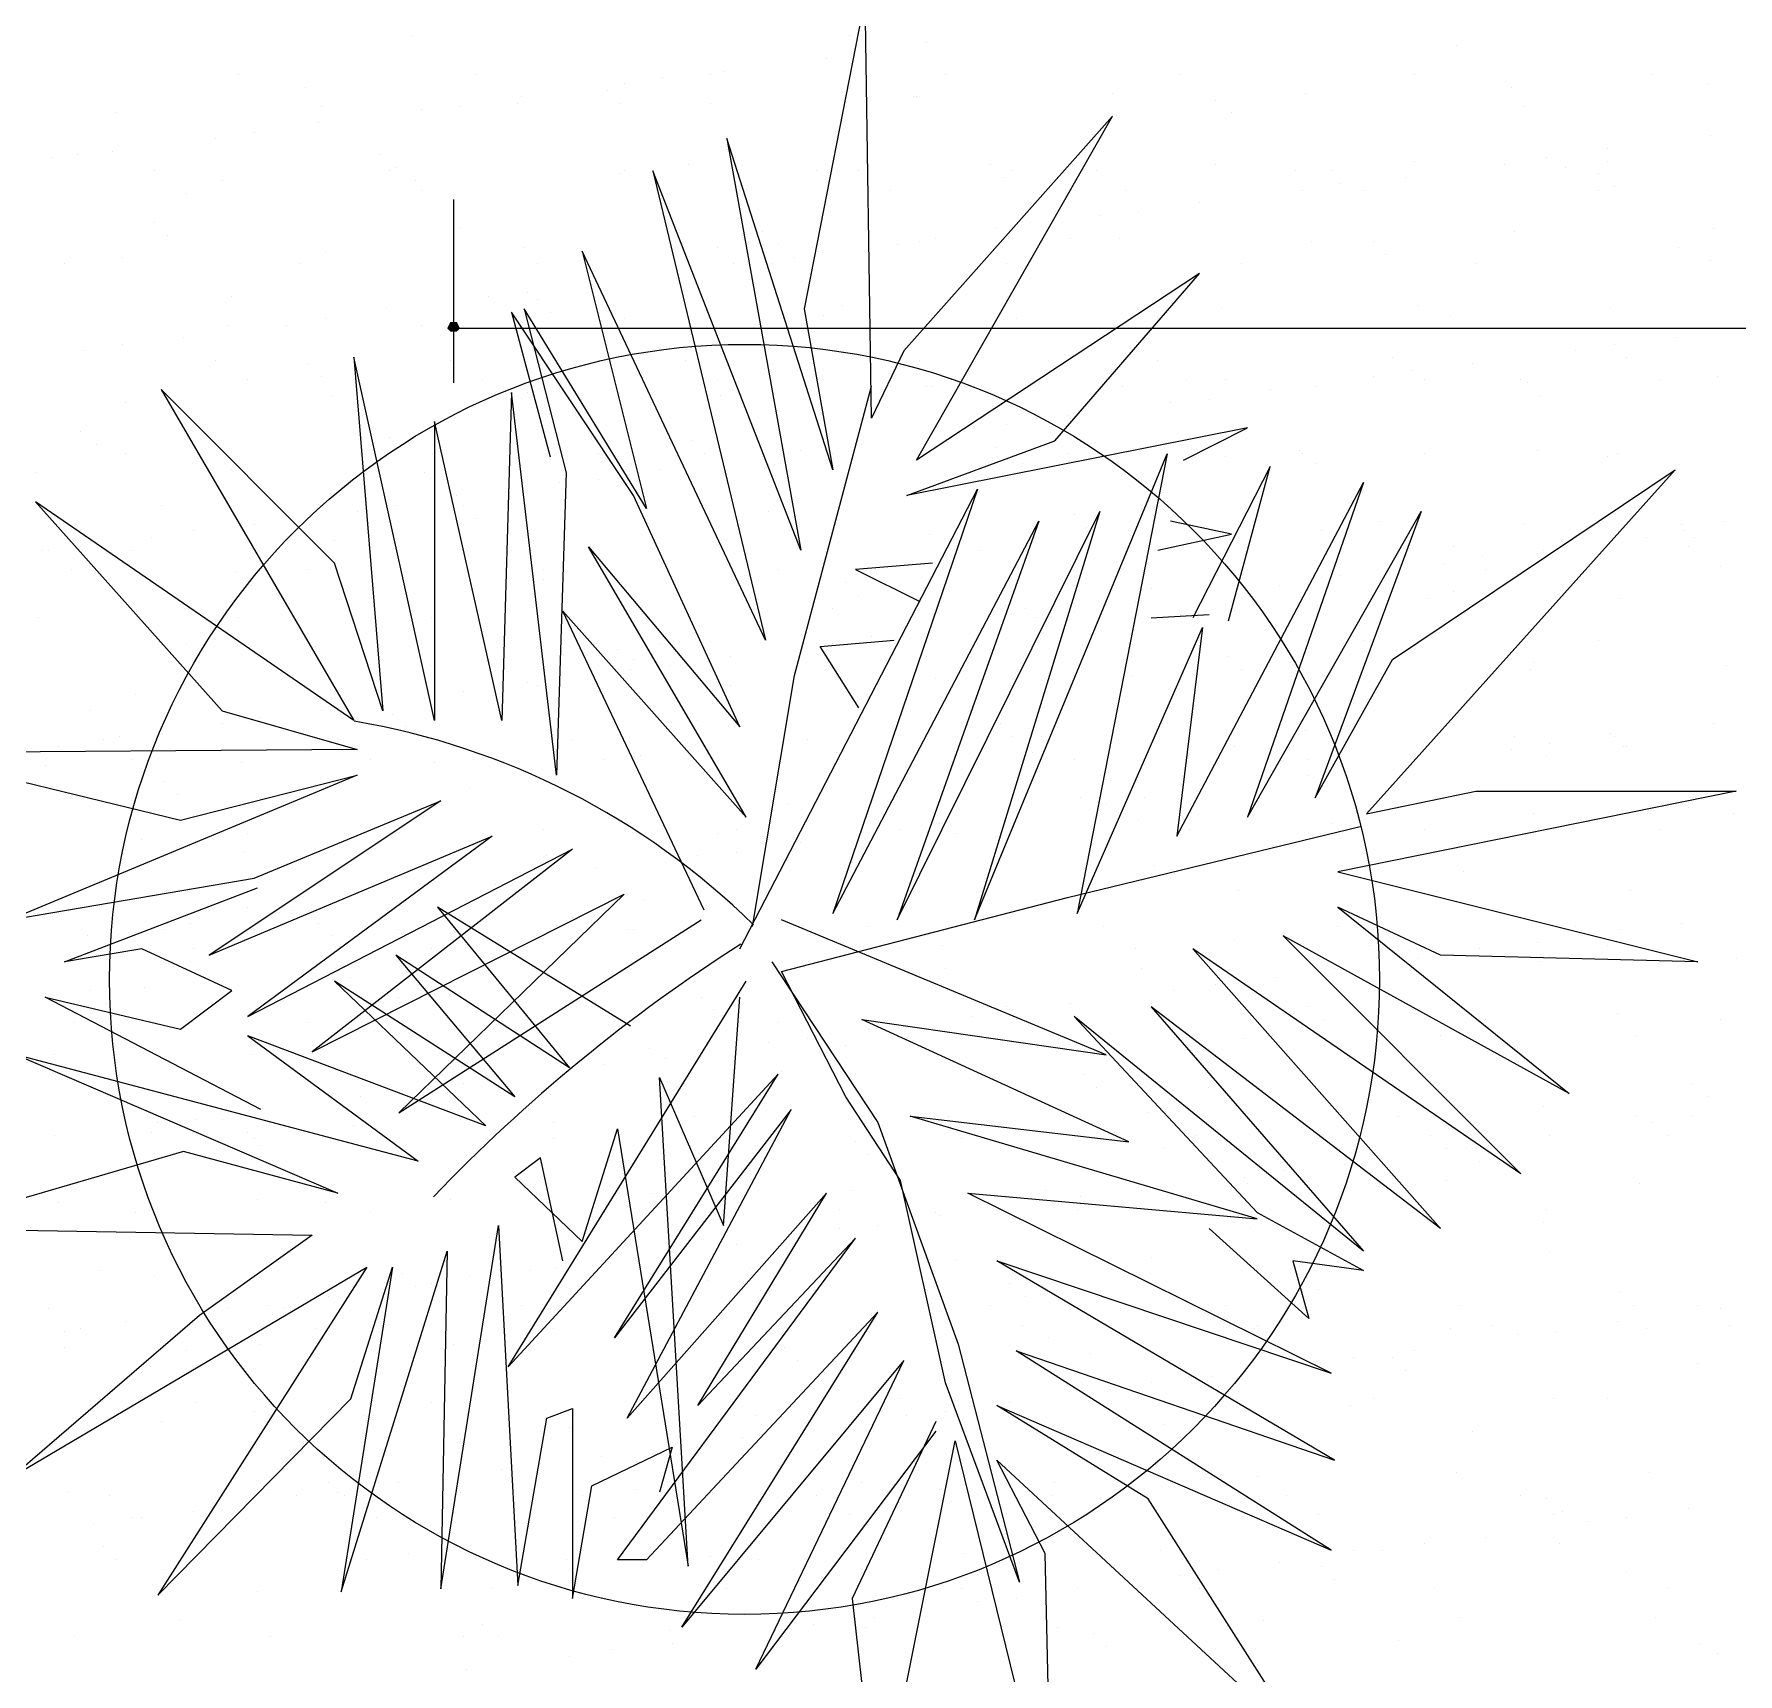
# Model space of a CAD drawing. Header units: millimetres. Extents: x 51.3 to 71.5, y 31.8 to 61.9.
# Drawn here: x 54.649 to 56.941, y 43.604 to 45.809 of the extents above; entities that cross this region are included whole.
import ezdxf

# ---------------------------------------------------------------- set-up
doc = ezdxf.new("R2010")
doc.units = ezdxf.units.MM
doc.layers.add('PDF_0', color=7, linetype='Continuous')
doc.layers.add('PDF_COTAS', color=1, linetype='Continuous')
doc.layers.add('PDF_Vegetação', color=7, linetype='Continuous', true_color=0x00dd37)

msp = doc.modelspace()

# ---------------------------------------------------------------- hatches: boundary and pattern name
at = {"layer": 'PDF_0', "transparency": 33554559}
msp.add_hatch(color=1, dxfattribs=at).paths.add_polyline_path([(55.2047, 45.4138), (55.209, 45.4095), (55.2176, 45.4095), (55.222, 45.4138), (55.2176, 45.4225), (55.209, 45.4225)])

# ---------------------------------------------------------------- linework, layer by layer
at = {"layer": 'PDF_COTAS', "lineweight": 5}
for points in [[(55.2133, 45.5868), (55.2133, 45.3403)], [(55.2133, 45.4138), (59.2818, 45.4138)]]:
    msp.add_lwpolyline(points, dxfattribs=at)
at = {"layer": 'PDF_Vegetação', "color": 106, "lineweight": 5, "true_color": 0x00721b}
for points in [[(56.1948, 45.2366), (56.2812, 45.2798), (55.8229, 45.189), (56.0218, 45.2625), (56.2164, 45.4873), (55.8359, 45.2366), (56.0996, 45.6992), (55.8186, 45.3836), (55.7754, 45.2928), (55.7667, 45.8592), (55.6846, 45.4398), (55.7235, 45.2236)], [(55.5808, 45.6689), (55.6803, 45.1155), (55.4814, 45.6257), (55.6327, 44.9944), (55.3862, 45.5176), (55.4727, 45.1717), (55.3084, 45.4398), (55.3646, 45.2193), (55.3517, 44.8129), (55.2911, 45.3274), (55.2782, 44.8864), (55.1874, 45.2884), (55.1874, 44.8864)], [(55.5505, 44.6313), (55.3603, 45.0334), (55.6068, 44.7566), (55.3949, 45.1198), (55.5981, 44.8777), (55.4554, 45.189), (55.2911, 45.4354), (55.343, 45.2409)], [(55.5981, 44.5794), (55.9181, 45.1977), (55.7235, 44.6269), (56.0002, 45.1544), (55.81, 44.6183), (56.0823, 45.1674), (55.9137, 44.6183), (56.1731, 45.2452), (56.0521, 44.6269), (56.2207, 45.0117), (56.1861, 44.7307), (56.4369, 45.2063), (56.2812, 44.7566), (56.5147, 45.1674), (56.372, 44.7826), (56.4758, 44.9685), (56.8563, 45.2236), (56.4412, 44.761), (56.5882, 44.7912), (56.9384, 44.7912), (56.4023, 44.6831), (56.8865, 44.5621)], [(56.2553, 45.0204), (56.3115, 45.2279), (56.2077, 45.0247)], [(56.1602, 45.1155), (56.2596, 45.1371), (56.1775, 45.1544)], [(55.1182, 44.8993), (55.0533, 45.0982)], [(55.8575, 45.0982), (55.7538, 45.0896), (55.8402, 45.0463)], [(56.1515, 45.0247), (56.2293, 45.029)], [(55.7581, 44.9036), (55.7062, 44.9858), (55.8056, 44.9944)], [(54.902, 44.8993), (55.0836, 44.8474), (54.474, 44.8431), (54.8458, 44.7523), (55.0836, 44.8129), (54.6166, 44.6183), (54.9452, 44.6745), (55.196, 44.7783), (54.8847, 44.5707), (55.2652, 44.7307), (54.9366, 44.4886), (55.3733, 44.7134), (55.0231, 44.441), (55.4425, 44.6529), (55.1398, 44.3589), (55.5462, 44.6183)], [(54.9539, 44.3632), (54.6642, 44.5145), (54.8458, 44.4713), (54.915, 44.5232), (54.7939, 44.5794), (54.6901, 44.5621), (54.9496, 44.6615)], [(55.4511, 44.4756), (55.1917, 44.6356), (55.369, 44.4194), (55.1355, 44.5707), (55.2955, 44.3805), (55.0533, 44.5361), (55.2565, 44.3416)], [(55.8618, 43.9438), (55.7494, 43.706), (55.784, 43.399), (55.8878, 43.9179), (56.0175, 43.3904), (56.0088, 43.7665), (55.944, 43.8919), (56.3591, 43.5071), (56.1472, 43.84), (55.944, 43.9654), (56.3936, 43.7709), (55.9699, 44.0389), (56.398, 43.8919), (55.944, 44.16), (56.3936, 44.0087), (55.9051, 44.2508)], [(55.8618, 43.9308), (55.6197, 43.6109), (55.8186, 44.026), (55.5203, 43.6671), (55.784, 44.0908), (55.4727, 43.7579)]]:
    msp.add_lwpolyline(points, dxfattribs=at)
at = {"layer": 'PDF_Vegetação', "lineweight": 5}
for points in [[(55.1571, 45.8073), (55.1571, 45.8073)], [(55.7451, 45.8073), (55.7451, 45.8073)], [(55.7667, 45.7857), (55.7667, 45.7857)], [(55.8489, 45.7986), (55.8489, 45.7986)], [(56.5623, 45.7943), (56.5623, 45.7943)], [(55.7148, 45.777), (55.7148, 45.777)], [(54.9236, 45.7554), (54.9236, 45.7554)], [(55.2436, 45.7554), (55.2436, 45.7554)], [(55.4425, 45.7424), (55.4425, 45.7424)], [(55.4943, 45.7511), (55.4943, 45.7511)], [(55.5592, 45.7554), (55.5592, 45.7554)], [(55.5765, 45.7597), (55.5765, 45.7597)], [(55.8748, 45.7554), (55.8748, 45.7554)], [(56.1904, 45.7554), (56.1904, 45.7554)], [(56.5061, 45.7554), (56.5061, 45.7554)], [(56.826, 45.7554), (56.826, 45.7554)], [(56.8995, 45.7424), (56.8995, 45.7424)], [(55.0144, 45.7381), (55.0144, 45.7381)], [(55.2998, 45.7165), (55.2998, 45.7165)], [(55.3041, 45.7251), (55.3041, 45.7251)], [(55.4208, 45.7338), (55.4208, 45.7338)], [(55.4381, 45.7165), (55.4381, 45.7165)], [(55.5592, 45.7165), (55.5592, 45.7165)], [(55.8316, 45.7251), (55.8316, 45.7251)], [(55.8359, 45.7251), (55.8359, 45.7251)], [(56.0996, 45.7295), (56.0996, 45.7295)], [(56.238, 45.7208), (56.238, 45.7208)], [(56.3591, 45.7295), (56.3591, 45.7295)], [(56.6358, 45.7381), (56.6358, 45.7381)], [(54.7593, 45.7035), (54.7593, 45.7035)], [(55.036, 45.7122), (55.036, 45.7122)], [(55.1701, 45.7078), (55.1701, 45.7078)], [(55.222, 45.7122), (55.222, 45.7122)], [(56.2596, 45.7035), (56.2596, 45.7035)], [(56.6531, 45.7122), (56.6531, 45.7122)], [(54.9452, 45.6776), (54.9452, 45.6776)], [(55.0317, 45.6905), (55.0317, 45.6905)], [(56.9038, 45.6732), (56.9038, 45.6732)], [(54.7074, 45.6473), (54.7074, 45.6473)], [(54.755, 45.6516), (54.755, 45.6516)], [(54.8934, 45.6689), (54.8934, 45.6689)], [(55.1139, 45.6473), (55.1139, 45.6473)], [(55.7235, 45.2236), (55.5808, 45.6689)], [(56.7655, 45.656), (56.7655, 45.656)], [(54.6729, 45.643), (54.6729, 45.643)], [(54.8112, 45.6257), (54.8112, 45.6257)], [(55.1268, 45.6257), (55.1268, 45.6257)], [(55.1355, 45.63), (55.1355, 45.63)], [(55.4425, 45.6257), (55.4425, 45.6257)], [(55.5289, 45.6343), (55.5289, 45.6343)], [(55.7019, 45.6257), (55.7019, 45.6257)], [(55.7581, 45.6257), (55.7581, 45.6257)], [(55.9353, 45.6343), (55.9353, 45.6343)], [(55.9656, 45.6257), (55.9656, 45.6257)], [(56.078, 45.6257), (56.078, 45.6257)], [(56.238, 45.6343), (56.238, 45.6343)], [(56.3461, 45.6257), (56.3461, 45.6257)], [(56.3936, 45.6257), (56.3936, 45.6257)], [(56.5061, 45.6387), (56.5061, 45.6387)], [(56.6271, 45.6343), (56.6271, 45.6343)], [(56.6833, 45.643), (56.6833, 45.643)], [(56.7093, 45.63), (56.7093, 45.63)], [(56.7655, 45.6387), (56.7655, 45.6387)], [(54.902, 45.6127), (54.902, 45.6127)], [(55.1614, 45.6127), (55.1614, 45.6127)], [(55.4381, 45.6214), (55.4381, 45.6214)], [(55.9526, 45.617), (55.9526, 45.617)], [(56.4066, 45.6084), (56.4066, 45.6084)], [(56.4931, 45.617), (56.4931, 45.617)], [(56.7525, 45.6214), (56.7525, 45.6214)], [(56.7741, 45.6041), (56.7741, 45.6041)], [(54.8544, 45.5954), (54.8544, 45.5954)], [(55.1701, 45.5997), (55.1701, 45.5997)], [(55.4857, 45.5997), (55.4857, 45.5997)], [(55.8013, 45.5997), (55.8013, 45.5997)], [(56.1169, 45.5997), (56.1169, 45.5997)], [(56.2164, 45.5825), (56.2164, 45.5825)], [(56.3547, 45.5997), (56.3547, 45.5997)], [(56.4369, 45.5997), (56.4369, 45.5997)], [(56.7525, 45.5997), (56.7525, 45.5997)], [(54.8112, 45.5565), (54.8112, 45.5565)], [(56.0823, 45.5652), (56.0823, 45.5652)], [(56.1342, 45.5695), (56.1342, 45.5695)], [(54.8285, 45.5392), (54.8285, 45.5392)], [(55.222, 45.5479), (55.222, 45.5479)], [(55.6284, 45.5435), (55.6284, 45.5435)], [(55.8618, 45.5349), (55.8618, 45.5349)], [(55.944, 45.5479), (55.944, 45.5479)], [(56.0434, 45.5349), (56.0434, 45.5349)], [(56.1083, 45.5349), (56.1083, 45.5349)], [(56.6401, 45.5435), (56.6401, 45.5435)], [(56.9082, 45.5479), (56.9082, 45.5479)], [(55.0404, 45.5176), (55.0404, 45.5176)], [(55.3084, 45.5219), (55.3084, 45.5219)], [(55.5678, 45.5219), (55.5678, 45.5219)], [(55.65, 45.5262), (55.65, 45.5262)], [(55.81, 45.5262), (55.81, 45.5262)], [(55.8402, 45.5306), (55.8402, 45.5306)], [(56.3677, 45.5306), (56.3677, 45.5306)], [(56.4499, 45.5306), (56.4499, 45.5306)], [(56.4671, 45.5133), (56.4671, 45.5133)], [(56.8606, 45.5219), (56.8606, 45.5219)], [(54.6901, 45.5003), (54.6901, 45.5003)], [(54.768, 45.5089), (54.768, 45.5089)], [(55.0058, 45.5003), (55.0058, 45.5003)], [(55.3257, 45.5003), (55.3257, 45.5003)], [(55.5332, 45.4917), (55.5332, 45.4917)], [(55.5895, 45.5003), (55.5895, 45.5003)], [(55.6413, 45.5003), (55.6413, 45.5003)], [(55.6716, 45.5089), (55.6716, 45.5089)], [(55.957, 45.5003), (55.957, 45.5003)], [(56.2726, 45.5003), (56.2726, 45.5003)], [(56.5882, 45.5003), (56.5882, 45.5003)], [(56.9038, 45.5046), (56.9038, 45.5046)], [(55.3992, 45.4744), (55.3992, 45.4744)], [(54.915, 45.4571), (54.915, 45.4571)], [(55.2609, 45.4571), (55.2609, 45.4571)], [(55.3127, 45.4614), (55.3127, 45.4614)], [(55.3257, 45.4527), (55.3257, 45.4527)], [(55.7365, 45.4441), (55.7365, 45.4441)], [(56.1429, 45.4441), (56.1429, 45.4441)], [(56.5104, 45.4441), (56.5104, 45.4441)], [(54.9107, 45.4182), (54.9107, 45.4182)], [(54.9885, 45.4182), (54.9885, 45.4182)], [(55.0404, 45.4268), (55.0404, 45.4268)], [(55.1225, 45.4398), (55.1225, 45.4398)], [(55.1701, 45.4182), (55.1701, 45.4182)], [(55.343, 45.4354), (55.343, 45.4354)], [(55.4425, 45.4268), (55.4425, 45.4268)], [(55.7105, 45.4311), (55.7105, 45.4311)], [(55.9699, 45.4268), (55.9699, 45.4268)], [(56.1602, 45.4268), (56.1602, 45.4268)], [(56.2466, 45.4398), (56.2466, 45.4398)], [(56.5536, 45.4311), (56.5536, 45.4311)], [(56.7698, 45.4398), (56.7698, 45.4398)], [(54.8501, 45.4009), (54.8501, 45.4009)], [(56.8563, 45.4009), (56.8563, 45.4009)], [(54.7161, 45.3836), (54.7161, 45.3836)], [(54.768, 45.3922), (54.768, 45.3922)], [(55.1874, 44.8864), (55.0793, 45.3749), (55.1182, 44.8993)], [(56.4758, 45.3749), (56.4758, 45.3749)], [(56.7222, 45.3836), (56.7222, 45.3836)], [(56.7741, 45.3922), (56.7741, 45.3922)], [(56.7914, 45.3749), (56.7914, 45.3749)], [(54.8934, 45.3706), (54.8934, 45.3706)], [(55.0187, 45.3663), (55.0187, 45.3663)], [(55.036, 45.349), (55.036, 45.349)], [(55.209, 45.3706), (55.209, 45.3706)], [(55.4295, 45.3576), (55.4295, 45.3576)], [(55.5246, 45.3706), (55.5246, 45.3706)], [(55.8359, 45.3533), (55.8359, 45.3533)], [(55.8402, 45.3706), (55.8402, 45.3706)], [(56.1602, 45.3706), (56.1602, 45.3706)], [(56.4499, 45.349), (56.4499, 45.349)], [(56.5017, 45.3576), (56.5017, 45.3576)], [(56.5839, 45.3663), (56.5839, 45.3663)], [(56.9125, 45.349), (56.9125, 45.349)], [(55.0533, 45.0982), (54.8199, 45.3317), (55.0793, 44.8864), (54.6512, 45.1804), (54.902, 44.8993)], [(54.9366, 45.3447), (54.9366, 45.3447)], [(55.2522, 45.3447), (55.2522, 45.3447)], [(55.3127, 45.3274), (55.3127, 45.3274)], [(55.5678, 45.3447), (55.5678, 45.3447)], [(55.8489, 45.336), (55.8489, 45.336)], [(55.8575, 45.336), (55.8575, 45.336)], [(55.8835, 45.3447), (55.8835, 45.3447)], [(56.1126, 45.336), (56.1126, 45.336)], [(56.1991, 45.3447), (56.1991, 45.3447)], [(56.251, 45.3447), (56.251, 45.3447)], [(56.3115, 45.3317), (56.3115, 45.3317)], [(56.372, 45.336), (56.372, 45.336)], [(56.519, 45.3447), (56.519, 45.3447)], [(56.6487, 45.3447), (56.6487, 45.3447)], [(56.6574, 45.3403), (56.6574, 45.3403)], [(56.8347, 45.3447), (56.8347, 45.3447)], [(54.7723, 45.3144), (54.7723, 45.3144)], [(55.049, 45.323), (55.049, 45.323)], [(55.5722, 45.323), (55.5722, 45.323)], [(56.1775, 45.3144), (56.1775, 45.3144)], [(56.2293, 45.3187), (56.2293, 45.3187)], [(56.6747, 45.323), (56.6747, 45.323)], [(55.957, 45.2841), (55.957, 45.2841)], [(56.0391, 45.2971), (56.0391, 45.2971)], [(54.7118, 45.2755), (54.7118, 45.2755)], [(54.7334, 45.2582), (54.7334, 45.2582)], [(55.1268, 45.2668), (55.1268, 45.2668)], [(55.5332, 45.2625), (55.5332, 45.2625)], [(55.7624, 45.2582), (55.7624, 45.2582)], [(55.9008, 45.2755), (55.9008, 45.2755)], [(54.7723, 45.2452), (54.7723, 45.2452)], [(55.0879, 45.2452), (55.0879, 45.2452)], [(55.4079, 45.2452), (55.4079, 45.2452)], [(55.5505, 45.2452), (55.5505, 45.2452)], [(55.6284, 45.2409), (55.6284, 45.2409)], [(55.6803, 45.2495), (55.6803, 45.2495)], [(55.7235, 45.2452), (55.7235, 45.2452)], [(55.944, 45.2539), (55.944, 45.2539)], [(56.0391, 45.2452), (56.0391, 45.2452)], [(56.251, 45.2409), (56.251, 45.2409)], [(56.3504, 45.2495), (56.3504, 45.2495)], [(56.3547, 45.2452), (56.3547, 45.2452)], [(56.519, 45.2452), (56.519, 45.2452)], [(56.6704, 45.2495), (56.6704, 45.2495)], [(56.7655, 45.2409), (56.7655, 45.2409)], [(56.7784, 45.2452), (56.7784, 45.2452)], [(54.6512, 45.2193), (54.6512, 45.2193)], [(54.915, 45.2236), (54.915, 45.2236)], [(55.1744, 45.2193), (55.1744, 45.2193)], [(55.4511, 45.2322), (55.4511, 45.2322)], [(55.49, 45.2236), (55.49, 45.2236)], [(55.7148, 45.2322), (55.7148, 45.2322)], [(55.9786, 45.2322), (55.9786, 45.2322)], [(56.372, 45.2322), (56.372, 45.2322)], [(55.2176, 45.189), (55.2176, 45.189)], [(55.356, 45.2063), (55.356, 45.2063)], [(55.4079, 45.2106), (55.4079, 45.2106)], [(54.8199, 45.176), (54.8199, 45.176)], [(55.0836, 45.1674), (55.0836, 45.1674)], [(55.1355, 45.176), (55.1355, 45.176)], [(55.2263, 45.176), (55.2263, 45.176)], [(55.637, 45.1674), (55.637, 45.1674)], [(54.9452, 45.1501), (54.9452, 45.1501)], [(55.2436, 45.1587), (55.2436, 45.1587)], [(56.0478, 45.1631), (56.0478, 45.1631)], [(56.0651, 45.1458), (56.0651, 45.1458)], [(56.4585, 45.1544), (56.4585, 45.1544)], [(56.6531, 45.1501), (56.6531, 45.1501)], [(56.8649, 45.1501), (56.8649, 45.1501)], [(56.9211, 45.1544), (56.9211, 45.1544)], [(54.8069, 45.1328), (54.8069, 45.1328)], [(54.8631, 45.1414), (54.8631, 45.1414)], [(55.0533, 45.1285), (55.0533, 45.1285)], [(55.3214, 45.1285), (55.3214, 45.1285)], [(55.5808, 45.1285), (55.5808, 45.1285)], [(55.8532, 45.1371), (55.8532, 45.1371)], [(56.1213, 45.1414), (56.1213, 45.1414)], [(56.238, 45.1198), (56.238, 45.1198)], [(56.3807, 45.1414), (56.3807, 45.1414)], [(56.5579, 45.1198), (56.5579, 45.1198)], [(56.8174, 45.1328), (56.8174, 45.1328)], [(56.8692, 45.1414), (56.8692, 45.1414)], [(56.8736, 45.1198), (56.8736, 45.1198)], [(56.8822, 45.1328), (56.8822, 45.1328)], [(54.6599, 45.1155), (54.6599, 45.1155)], [(54.6685, 45.1155), (54.6685, 45.1155)], [(54.7809, 45.1155), (54.7809, 45.1155)], [(54.9755, 45.1155), (54.9755, 45.1155)], [(55.2911, 45.1155), (55.2911, 45.1155)], [(55.6068, 45.1155), (55.6068, 45.1155)], [(55.9224, 45.1155), (55.9224, 45.1155)], [(56.545, 45.0982), (56.545, 45.0982)], [(56.5969, 45.1069), (56.5969, 45.1069)], [(56.679, 45.1155), (56.679, 45.1155)], [(54.6988, 45.0896), (54.6988, 45.0896)], [(54.9193, 45.0852), (54.9193, 45.0852)], [(55.0187, 45.0896), (55.0187, 45.0896)], [(55.3344, 45.0896), (55.3344, 45.0896)], [(55.3344, 45.0766), (55.3344, 45.0766)], [(55.65, 45.0896), (55.65, 45.0896)], [(55.9656, 45.0896), (55.9656, 45.0896)], [(56.2812, 45.0896), (56.2812, 45.0896)], [(56.4066, 45.0809), (56.4066, 45.0809)], [(56.6012, 45.0896), (56.6012, 45.0896)], [(56.9168, 45.0939), (56.9168, 45.0939)], [(54.9409, 45.0679), (54.9409, 45.0679)], [(55.7408, 45.0723), (55.7408, 45.0723)], [(55.7581, 45.055), (55.7581, 45.055)], [(56.1515, 45.0636), (56.1515, 45.0636)], [(56.2683, 45.0636), (56.2683, 45.0636)], [(56.3245, 45.0679), (56.3245, 45.0679)], [(56.5579, 45.0593), (56.5579, 45.0593)], [(55.4554, 45.0334), (55.4554, 45.0334)], [(55.7235, 45.0377), (55.7235, 45.0377)], [(55.9829, 45.0377), (55.9829, 45.0377)], [(56.0478, 45.0334), (56.0478, 45.0334)], [(56.1299, 45.0463), (56.1299, 45.0463)], [(56.2596, 45.0463), (56.2596, 45.0463)], [(56.5234, 45.0506), (56.5234, 45.0506)], [(56.5796, 45.042), (56.5796, 45.042)], [(56.7828, 45.0506), (56.7828, 45.0506)], [(54.6556, 45.0247), (54.6556, 45.0247)], [(54.9236, 45.0247), (54.9236, 45.0247)], [(55.183, 45.0247), (55.183, 45.0247)], [(55.8575, 45.0074), (55.8575, 45.0074)], [(55.9959, 45.0247), (55.9959, 45.0247)], [(54.8544, 44.9901), (54.8544, 44.9901)], [(55.0274, 44.9858), (55.0274, 44.9858)], [(55.1701, 44.9901), (55.1701, 44.9901)], [(55.49, 44.9901), (55.49, 44.9901)], [(55.7235, 44.9901), (55.7235, 44.9901)], [(55.7754, 44.9988), (55.7754, 44.9988)], [(55.8056, 44.9901), (55.8056, 44.9901)], [(56.1213, 44.9901), (56.1213, 44.9901)], [(56.4369, 44.9944), (56.4369, 44.9944)], [(56.7525, 44.9944), (56.7525, 44.9944)], [(55.4338, 44.9815), (55.4338, 44.9815)], [(55.4554, 44.9685), (55.4554, 44.9685)], [(55.503, 44.9599), (55.503, 44.9599)], [(55.5851, 44.9728), (55.5851, 44.9728)], [(55.8489, 44.9728), (55.8489, 44.9728)], [(56.2553, 44.9728), (56.2553, 44.9728)], [(56.666, 44.9642), (56.666, 44.9642)], [(56.9254, 44.9599), (56.9254, 44.9599)], [(55.3127, 44.9382), (55.3127, 44.9382)], [(55.4511, 44.9555), (55.4511, 44.9555)], [(55.8618, 44.9426), (55.8618, 44.9426)], [(56.1256, 44.9469), (56.1256, 44.9469)], [(56.2726, 44.9555), (56.2726, 44.9555)], [(56.385, 44.9469), (56.385, 44.9469)], [(56.6617, 44.9555), (56.6617, 44.9555)], [(54.7853, 44.9209), (54.7853, 44.9209)], [(55.062, 44.9296), (55.062, 44.9296)], [(55.1744, 44.9166), (55.1744, 44.9166)], [(55.2263, 44.9253), (55.2263, 44.9253)], [(55.3257, 44.9339), (55.3257, 44.9339)], [(55.5851, 44.9339), (55.5851, 44.9339)], [(54.7247, 44.8993), (54.7247, 44.8993)], [(54.9539, 44.8907), (54.9539, 44.8907)], [(55.036, 44.8993), (55.036, 44.8993)], [(55.1312, 44.895), (55.1312, 44.895)], [(54.902, 44.882), (54.902, 44.882)], [(55.1484, 44.8777), (55.1484, 44.8777)], [(55.5419, 44.8864), (55.5419, 44.8864)], [(55.9483, 44.882), (55.9483, 44.882)], [(56.3591, 44.8734), (56.3591, 44.8734)], [(56.7698, 44.8691), (56.7698, 44.8691)], [(56.9082, 44.882), (56.9082, 44.882)], [(54.6815, 44.8518), (54.6815, 44.8518)], [(54.742, 44.8604), (54.742, 44.8604)], [(54.7636, 44.8647), (54.7636, 44.8647)], [(55.0577, 44.8604), (55.0577, 44.8604)], [(55.3733, 44.8604), (55.3733, 44.8604)], [(55.6889, 44.8604), (55.6889, 44.8604)], [(55.9656, 44.8647), (55.9656, 44.8647)], [(56.0045, 44.8647), (56.0045, 44.8647)], [(56.2639, 44.8518), (56.2639, 44.8518)], [(56.3201, 44.8647), (56.3201, 44.8647)], [(56.532, 44.8561), (56.532, 44.8561)], [(56.6358, 44.8474), (56.6358, 44.8474)], [(56.6401, 44.8647), (56.6401, 44.8647)], [(56.6877, 44.8561), (56.6877, 44.8561)], [(56.7741, 44.8647), (56.7741, 44.8647)], [(56.7871, 44.8518), (56.7871, 44.8518)], [(56.7914, 44.8518), (56.7914, 44.8518)], [(54.6642, 44.8258), (54.6642, 44.8258)], [(54.7809, 44.8345), (54.7809, 44.8345)], [(54.9279, 44.8301), (54.9279, 44.8301)], [(55.1009, 44.8345), (55.1009, 44.8345)], [(55.1874, 44.8301), (55.1874, 44.8301)], [(55.4165, 44.8345), (55.4165, 44.8345)], [(55.4641, 44.8388), (55.4641, 44.8388)], [(55.7278, 44.8431), (55.7278, 44.8431)], [(55.7321, 44.8345), (55.7321, 44.8345)], [(55.9916, 44.8431), (55.9916, 44.8431)], [(56.0478, 44.8345), (56.0478, 44.8345)], [(56.3634, 44.8345), (56.3634, 44.8345)], [(56.4974, 44.8301), (56.4974, 44.8301)], [(56.6833, 44.8388), (56.6833, 44.8388)], [(54.8242, 44.8042), (54.8242, 44.8042)], [(56.3634, 44.8129), (56.3634, 44.8129)], [(56.4153, 44.8172), (56.4153, 44.8172)], [(54.8415, 44.7869), (54.8415, 44.7869)], [(55.2349, 44.7956), (55.2349, 44.7956)], [(55.6413, 44.7912), (55.6413, 44.7912)], [(56.0564, 44.7826), (56.0564, 44.7826)], [(56.1429, 44.7826), (56.1429, 44.7826)], [(56.225, 44.7912), (56.225, 44.7912)], [(56.4628, 44.7783), (56.4628, 44.7783)], [(55.663, 44.7739), (55.663, 44.7739)], [(55.9526, 44.7566), (55.9526, 44.7566)], [(56.091, 44.7739), (56.091, 44.7739)], [(56.4801, 44.761), (56.4801, 44.761)], [(56.666, 44.761), (56.666, 44.761)], [(56.8736, 44.7696), (56.8736, 44.7696)], [(56.9341, 44.761), (56.9341, 44.761)], [(54.9366, 44.735), (54.9366, 44.735)], [(55.0663, 44.735), (55.0663, 44.735)], [(55.2522, 44.735), (55.2522, 44.735)], [(55.3344, 44.7393), (55.3344, 44.7393)], [(55.5678, 44.735), (55.5678, 44.735)], [(55.5938, 44.7393), (55.5938, 44.7393)], [(55.8143, 44.7393), (55.8143, 44.7393)], [(55.8662, 44.748), (55.8662, 44.748)], [(55.8705, 44.748), (55.8705, 44.748)], [(55.8878, 44.735), (55.8878, 44.735)], [(56.1342, 44.7523), (56.1342, 44.7523)], [(56.2034, 44.7393), (56.2034, 44.7393)], [(56.3936, 44.748), (56.3936, 44.748)], [(56.519, 44.7393), (56.519, 44.7393)], [(56.8347, 44.7393), (56.8347, 44.7393)], [(54.7939, 44.7264), (54.7939, 44.7264)], [(54.9323, 44.7091), (54.9323, 44.7091)], [(55.5938, 44.7091), (55.5938, 44.7091)], [(55.6803, 44.7221), (55.6803, 44.7221)], [(55.3387, 44.7048), (55.3387, 44.7048)], [(55.356, 44.6875), (55.356, 44.6875)], [(55.4035, 44.6875), (55.4035, 44.6875)], [(55.5419, 44.7048), (55.5419, 44.7048)], [(55.7494, 44.6961), (55.7494, 44.6961)], [(56.1558, 44.6918), (56.1558, 44.6918)], [(55.2695, 44.6658), (55.2695, 44.6658)], [(55.3214, 44.6745), (55.3214, 44.6745)], [(56.1775, 44.6745), (56.1775, 44.6745)], [(56.5709, 44.6831), (56.5709, 44.6831)], [(55.049, 44.6399), (55.049, 44.6399)], [(55.1312, 44.6486), (55.1312, 44.6486)], [(55.4684, 44.6442), (55.4684, 44.6442)], [(55.7365, 44.6486), (55.7365, 44.6486)], [(55.9959, 44.6442), (55.9959, 44.6442)], [(56.2683, 44.6572), (56.2683, 44.6572)], [(56.5363, 44.6572), (56.5363, 44.6572)], [(56.7957, 44.6572), (56.7957, 44.6572)], [(54.6685, 44.6313), (54.6685, 44.6313)], [(54.9366, 44.6356), (54.9366, 44.6356)], [(54.9971, 44.6313), (54.9971, 44.6313)], [(55.196, 44.6313), (55.196, 44.6313)], [(54.7204, 44.5967), (54.7204, 44.5967)], [(54.7766, 44.601), (54.7766, 44.601)], [(54.8242, 44.6053), (54.8242, 44.6053)], [(54.8588, 44.614), (54.8588, 44.614)], [(55.0317, 44.614), (55.0317, 44.614)], [(55.049, 44.5967), (55.049, 44.5967)], [(55.1398, 44.6053), (55.1398, 44.6053)], [(55.4468, 44.6053), (55.4468, 44.6053)], [(55.4554, 44.6053), (55.4554, 44.6053)], [(55.771, 44.6096), (55.771, 44.6096)], [(55.8532, 44.601), (55.8532, 44.601)], [(56.0867, 44.6096), (56.0867, 44.6096)], [(56.4023, 44.6096), (56.4023, 44.6096)], [(56.7222, 44.6096), (56.7222, 44.6096)], [(56.7309, 44.5967), (56.7309, 44.5967)], [(56.7828, 44.6053), (56.7828, 44.6053)], [(56.8649, 44.614), (56.8649, 44.614)], [(54.8631, 44.5794), (54.8631, 44.5794)], [(55.183, 44.5794), (55.183, 44.5794)], [(55.4987, 44.5794), (55.4987, 44.5794)], [(55.8143, 44.5794), (55.8143, 44.5794)], [(55.8705, 44.5837), (55.8705, 44.5837)], [(56.1299, 44.5794), (56.1299, 44.5794)], [(56.2639, 44.5923), (56.2639, 44.5923)], [(56.4455, 44.5837), (56.4455, 44.5837)], [(56.5925, 44.5794), (56.5925, 44.5794)], [(56.6704, 44.588), (56.6704, 44.588)], [(56.6877, 44.5707), (56.6877, 44.5707)], [(56.7655, 44.5837), (56.7655, 44.5837)], [(55.8748, 44.5534), (55.8748, 44.5534)], [(56.1386, 44.5534), (56.1386, 44.5534)], [(56.398, 44.5534), (56.398, 44.5534)], [(56.4585, 44.5621), (56.4585, 44.5621)], [(56.5104, 44.5664), (56.5104, 44.5664)], [(56.6747, 44.5621), (56.6747, 44.5621)], [(56.9384, 44.5664), (56.9384, 44.5664)], [(54.7982, 44.5275), (54.7982, 44.5275)], [(55.0749, 44.5405), (55.0749, 44.5405)], [(55.3387, 44.5448), (55.3387, 44.5448)], [(55.5981, 44.5405), (55.5981, 44.5405)], [(56.238, 44.5318), (56.238, 44.5318)], [(56.3201, 44.5405), (56.3201, 44.5405)], [(54.7247, 44.5232), (54.7247, 44.5232)], [(54.7464, 44.5059), (54.7464, 44.5059)], [(55.1398, 44.5145), (55.1398, 44.5145)], [(55.5462, 44.5145), (55.5462, 44.5145)], [(55.957, 44.5016), (55.957, 44.5016)], [(56.0434, 44.5059), (56.0434, 44.5059)], [(56.1818, 44.5232), (56.1818, 44.5232)], [(56.3634, 44.5016), (56.3634, 44.5016)], [(54.7031, 44.4799), (54.7031, 44.4799)], [(55.0187, 44.4799), (55.0187, 44.4799)], [(55.3344, 44.4799), (55.3344, 44.4799)], [(55.5635, 44.4972), (55.5635, 44.4972)], [(55.65, 44.4799), (55.65, 44.4799)], [(55.9094, 44.4886), (55.9094, 44.4886)], [(55.9613, 44.4972), (55.9613, 44.4972)], [(55.9699, 44.4843), (55.9699, 44.4843)], [(56.2856, 44.4843), (56.2856, 44.4843)], [(56.385, 44.4843), (56.385, 44.4843)], [(56.6012, 44.4843), (56.6012, 44.4843)], [(56.7784, 44.4929), (56.7784, 44.4929)], [(56.9168, 44.4843), (56.9168, 44.4843)], [(55.6889, 44.4583), (55.6889, 44.4583)], [(55.771, 44.4713), (55.771, 44.4713)], [(56.2769, 44.4583), (56.2769, 44.4583)], [(56.5406, 44.4626), (56.5406, 44.4626)], [(56.8044, 44.4626), (56.8044, 44.4626)], [(54.6772, 44.4367), (54.6772, 44.4367)], [(54.9409, 44.4367), (54.9409, 44.4367)], [(55.2003, 44.4367), (55.2003, 44.4367)], [(55.477, 44.4453), (55.477, 44.4453)], [(55.4987, 44.4324), (55.4987, 44.4324)], [(55.637, 44.454), (55.637, 44.454)], [(55.7408, 44.4497), (55.7408, 44.4497)], [(56.0002, 44.4497), (56.0002, 44.4497)], [(54.8328, 44.428), (54.8328, 44.428)], [(55.2392, 44.4237), (55.2392, 44.4237)], [(55.3646, 44.4151), (55.3646, 44.4151)], [(55.4165, 44.4237), (55.4165, 44.4237)], [(55.6543, 44.4151), (55.6543, 44.4151)], [(56.0607, 44.4108), (56.0607, 44.4108)], [(55.1441, 44.3891), (55.1441, 44.3891)], [(55.2263, 44.3978), (55.2263, 44.3978)], [(55.2609, 44.4064), (55.2609, 44.4064)], [(56.078, 44.3935), (56.078, 44.3935)], [(56.4715, 44.4021), (56.4715, 44.4021)], [(56.8779, 44.3978), (56.8779, 44.3978)], [(55.0879, 44.3805), (55.0879, 44.3805)], [(56.679, 44.3675), (56.679, 44.3675)], [(56.8995, 44.3805), (56.8995, 44.3805)], [(54.8155, 44.3459), (54.8155, 44.3459)], [(54.8674, 44.3502), (54.8674, 44.3502)], [(54.902, 44.3502), (54.902, 44.3502)], [(54.9496, 44.3632), (54.9496, 44.3632)], [(55.0793, 44.3416), (55.0793, 44.3416)], [(55.222, 44.3502), (55.222, 44.3502)], [(55.3473, 44.3459), (55.3473, 44.3459)], [(55.5376, 44.3545), (55.5376, 44.3545)], [(55.6068, 44.3459), (55.6068, 44.3459)], [(55.8532, 44.3545), (55.8532, 44.3545)], [(55.8791, 44.3545), (55.8791, 44.3545)], [(56.1472, 44.3589), (56.1472, 44.3589)], [(56.1688, 44.3545), (56.1688, 44.3545)], [(56.4066, 44.3589), (56.4066, 44.3589)], [(56.4844, 44.3545), (56.4844, 44.3545)], [(56.8044, 44.3545), (56.8044, 44.3545)], [(56.826, 44.3459), (56.826, 44.3459)], [(56.8779, 44.3545), (56.8779, 44.3545)], [(54.6772, 44.3286), (54.6772, 44.3286)], [(54.8069, 44.3329), (54.8069, 44.3329)], [(54.9366, 44.3329), (54.9366, 44.3329)], [(54.9452, 44.3243), (54.9452, 44.3243)], [(55.2652, 44.3243), (55.2652, 44.3243)], [(55.3473, 44.3243), (55.3473, 44.3243)], [(55.5808, 44.3243), (55.5808, 44.3243)], [(55.7538, 44.32), (55.7538, 44.32)], [(55.8964, 44.3243), (55.8964, 44.3243)], [(56.2121, 44.3286), (56.2121, 44.3286)], [(56.5277, 44.3286), (56.5277, 44.3286)], [(56.6877, 44.3286), (56.6877, 44.3286)], [(56.8476, 44.3286), (56.8476, 44.3286)], [(54.9539, 44.3156), (54.9539, 44.3156)], [(55.771, 44.3027), (55.771, 44.3027)], [(56.1688, 44.3113), (56.1688, 44.3113)], [(56.5493, 44.3113), (56.5493, 44.3113)], [(56.5752, 44.3113), (56.5752, 44.3113)], [(56.6055, 44.3156), (56.6055, 44.3156)], [(56.2769, 44.2724), (56.2769, 44.2724)], [(56.3288, 44.281), (56.3288, 44.281)], [(56.4109, 44.2897), (56.4109, 44.2897)], [(56.5925, 44.294), (56.5925, 44.294)], [(55.4814, 44.2508), (55.4814, 44.2508)], [(55.7494, 44.2551), (55.7494, 44.2551)], [(56.0088, 44.2551), (56.0088, 44.2551)], [(56.1386, 44.2551), (56.1386, 44.2551)], [(56.2812, 44.2638), (56.2812, 44.2638)], [(56.5493, 44.2681), (56.5493, 44.2681)], [(56.8087, 44.2638), (56.8087, 44.2638)], [(54.6815, 44.2378), (54.6815, 44.2378)], [(54.9496, 44.2421), (54.9496, 44.2421)], [(55.0404, 44.2378), (55.0404, 44.2378)], [(55.209, 44.2421), (55.209, 44.2421)], [(55.4468, 44.2335), (55.4468, 44.2335)], [(55.7321, 44.2292), (55.7321, 44.2292)], [(56.0045, 44.2378), (56.0045, 44.2378)], [(56.0521, 44.2292), (56.0521, 44.2292)], [(56.0564, 44.2465), (56.0564, 44.2465)], [(56.3677, 44.2292), (56.3677, 44.2292)], [(56.6833, 44.2292), (56.6833, 44.2292)], [(54.7853, 44.2248), (54.7853, 44.2248)], [(55.1009, 44.2248), (55.1009, 44.2248)], [(55.4165, 44.2248), (55.4165, 44.2248)], [(55.4684, 44.2162), (55.4684, 44.2162)], [(55.7321, 44.2032), (55.7321, 44.2032)], [(55.784, 44.2075), (55.784, 44.2075)], [(55.8618, 44.2248), (55.8618, 44.2248)], [(55.8662, 44.2205), (55.8662, 44.2205)], [(56.2683, 44.2205), (56.2683, 44.2205)], [(56.2856, 44.2032), (56.2856, 44.2032)], [(56.679, 44.2119), (56.679, 44.2119)], [(55.5938, 44.1816), (55.5938, 44.1816)], [(55.4554, 44.1643), (55.4554, 44.1643)], [(55.5073, 44.173), (55.5073, 44.173)], [(55.8878, 44.16), (55.8878, 44.16)], [(56.1515, 44.1643), (56.1515, 44.1643)], [(56.4109, 44.16), (56.4109, 44.16)], [(56.6877, 44.173), (56.6877, 44.173)], [(54.7377, 44.147), (54.7377, 44.147)], [(54.8112, 44.1384), (54.8112, 44.1384)], [(55.0879, 44.147), (55.0879, 44.147)], [(55.1441, 44.1427), (55.1441, 44.1427)], [(55.2349, 44.1384), (55.2349, 44.1384)], [(55.3171, 44.147), (55.3171, 44.147)], [(55.3517, 44.1513), (55.3517, 44.1513)], [(55.6111, 44.1513), (55.6111, 44.1513)], [(55.0447, 44.1124), (55.0447, 44.1124)], [(55.1614, 44.1254), (55.1614, 44.1254)], [(55.183, 44.1297), (55.183, 44.1297)], [(55.5549, 44.134), (55.5549, 44.134)], [(55.9613, 44.1297), (55.9613, 44.1297)], [(55.9829, 44.1124), (55.9829, 44.1124)], [(56.3764, 44.1211), (56.3764, 44.1211)], [(56.7828, 44.1168), (56.7828, 44.1168)], [(54.6685, 44.0951), (54.6685, 44.0951)], [(54.9107, 44.0951), (54.9107, 44.0951)], [(54.9625, 44.0995), (54.9625, 44.0995)], [(54.9842, 44.0951), (54.9842, 44.0951)], [(55.3041, 44.0995), (55.3041, 44.0995)], [(55.6197, 44.0995), (55.6197, 44.0995)], [(55.9353, 44.0995), (55.9353, 44.0995)], [(56.251, 44.0995), (56.251, 44.0995)], [(56.5666, 44.0995), (56.5666, 44.0995)], [(56.8001, 44.0995), (56.8001, 44.0995)], [(56.8865, 44.0995), (56.8865, 44.0995)], [(56.9168, 44.0951), (56.9168, 44.0951)], [(54.7118, 44.0692), (54.7118, 44.0692)], [(54.7723, 44.0778), (54.7723, 44.0778)], [(55.0274, 44.0692), (55.0274, 44.0692)], [(55.3473, 44.0692), (55.3473, 44.0692)], [(55.663, 44.0692), (55.663, 44.0692)], [(55.9786, 44.0735), (55.9786, 44.0735)], [(56.2899, 44.0692), (56.2899, 44.0692)], [(56.2942, 44.0735), (56.2942, 44.0735)], [(56.5536, 44.0692), (56.5536, 44.0692)], [(56.6098, 44.0735), (56.6098, 44.0735)], [(56.7784, 44.0778), (56.7784, 44.0778)], [(56.8174, 44.0692), (56.8174, 44.0692)], [(56.9298, 44.0735), (56.9298, 44.0735)], [(54.6901, 44.0649), (54.6901, 44.0649)], [(54.6901, 44.0432), (54.6901, 44.0432)], [(54.8372, 44.0562), (54.8372, 44.0562)], [(54.9539, 44.0476), (54.9539, 44.0476)], [(55.2133, 44.0476), (55.2133, 44.0476)], [(55.2522, 44.0432), (55.2522, 44.0432)], [(55.49, 44.0562), (55.49, 44.0562)], [(55.6586, 44.0432), (55.6586, 44.0432)], [(55.7538, 44.0605), (55.7538, 44.0605)], [(56.0132, 44.0562), (56.0132, 44.0562)], [(56.6444, 44.0605), (56.6444, 44.0605)], [(56.6963, 44.0649), (56.6963, 44.0649)], [(54.8544, 44.0389), (54.8544, 44.0389)], [(55.6759, 44.026), (55.6759, 44.026)], [(56.0694, 44.0346), (56.0694, 44.0346)], [(56.372, 44.0216), (56.372, 44.0216)], [(56.4239, 44.0303), (56.4239, 44.0303)], [(56.4758, 44.0303), (56.4758, 44.0303)], [(56.5061, 44.0389), (56.5061, 44.0389)], [(56.8865, 44.0216), (56.8865, 44.0216)], [(56.2337, 44.0043), (56.2337, 44.0043)], [(56.4931, 44.013), (56.4931, 44.013)], [(55.4987, 43.9741), (55.4987, 43.9741)], [(55.8143, 43.9741), (55.8143, 43.9741)], [(56.0953, 43.987), (56.0953, 43.987)], [(56.1342, 43.9741), (56.1342, 43.9741)], [(56.1515, 43.9957), (56.1515, 43.9957)], [(56.4499, 43.9741), (56.4499, 43.9741)], [(56.692, 43.9741), (56.692, 43.9741)], [(56.7655, 43.9741), (56.7655, 43.9741)], [(54.8674, 43.9697), (54.8674, 43.9697)], [(54.9452, 43.9568), (54.9452, 43.9568)], [(55.0922, 43.9525), (55.0922, 43.9525)], [(55.183, 43.9697), (55.183, 43.9697)], [(55.3517, 43.9525), (55.3517, 43.9525)], [(55.3603, 43.9568), (55.3603, 43.9568)], [(55.6197, 43.9525), (55.6197, 43.9525)], [(55.8229, 43.9525), (55.8229, 43.9525)], [(55.8748, 43.9568), (55.8748, 43.9568)], [(55.8921, 43.9654), (55.8921, 43.9654)], [(55.9613, 43.9697), (55.9613, 43.9697)], [(56.1602, 43.9654), (56.1602, 43.9654)], [(56.4196, 43.9654), (56.4196, 43.9654)], [(54.8199, 43.9438), (54.8199, 43.9438)], [(55.369, 43.9352), (55.369, 43.9352)], [(55.6846, 43.9308), (55.6846, 43.9308)], [(55.7624, 43.9438), (55.7624, 43.9438)], [(56.1688, 43.9395), (56.1688, 43.9395)], [(56.5839, 43.9308), (56.5839, 43.9308)], [(55.5505, 43.9135), (55.5505, 43.9135)], [(55.6024, 43.9222), (55.6024, 43.9222)], [(56.1904, 43.9222), (56.1904, 43.9222)], [(55.33, 43.8876), (55.33, 43.8876)], [(55.4122, 43.8962), (55.4122, 43.8962)], [(55.0447, 43.8617), (55.0447, 43.8617)], [(55.1398, 43.8617), (55.1398, 43.8617)], [(55.2782, 43.879), (55.2782, 43.879)], [(55.4943, 43.8617), (55.4943, 43.8617)], [(55.7624, 43.8617), (55.7624, 43.8617)], [(56.0218, 43.8617), (56.0218, 43.8617)], [(56.2942, 43.8703), (56.2942, 43.8703)], [(56.5623, 43.8746), (56.5623, 43.8746)], [(56.8217, 43.8746), (56.8217, 43.8746)], [(54.6945, 43.8487), (54.6945, 43.8487)], [(54.7507, 43.8444), (54.7507, 43.8444)], [(54.9625, 43.853), (54.9625, 43.853)], [(55.0014, 43.8444), (55.0014, 43.8444)], [(55.0577, 43.8487), (55.0577, 43.8487)], [(55.0663, 43.8444), (55.0663, 43.8444)], [(55.0663, 43.8444), (55.0663, 43.8444)], [(55.222, 43.8487), (55.222, 43.8487)], [(55.3862, 43.8444), (55.3862, 43.8444)], [(55.4597, 43.853), (55.4597, 43.853)], [(55.7019, 43.8444), (55.7019, 43.8444)], [(55.8662, 43.853), (55.8662, 43.853)], [(56.0175, 43.8444), (56.0175, 43.8444)], [(56.2769, 43.84), (56.2769, 43.84)], [(56.3331, 43.8444), (56.3331, 43.8444)], [(56.6487, 43.8444), (56.6487, 43.8444)], [(56.6833, 43.84), (56.6833, 43.84)], [(54.7809, 43.8141), (54.7809, 43.8141)], [(54.7939, 43.8141), (54.7939, 43.8141)], [(54.8631, 43.8227), (54.8631, 43.8227)], [(55.1095, 43.8141), (55.1095, 43.8141)], [(55.4295, 43.8141), (55.4295, 43.8141)], [(55.7451, 43.8184), (55.7451, 43.8184)], [(55.8835, 43.8357), (55.8835, 43.8357)], [(56.0607, 43.8184), (56.0607, 43.8184)], [(56.3764, 43.8184), (56.3764, 43.8184)], [(56.692, 43.8184), (56.692, 43.8184)], [(56.7049, 43.8227), (56.7049, 43.8227)], [(56.7914, 43.8141), (56.7914, 43.8141)], [(56.8736, 43.8271), (56.8736, 43.8271)], [(54.7291, 43.8055), (54.7291, 43.8055)], [(56.7395, 43.8098), (56.7395, 43.8098)], [(54.742, 43.7752), (54.742, 43.7752)], [(56.1645, 43.7709), (56.1645, 43.7709)], [(56.4239, 43.7709), (56.4239, 43.7709)], [(56.4628, 43.7709), (56.4628, 43.7709)], [(56.519, 43.7795), (56.519, 43.7795)], [(56.6012, 43.7882), (56.6012, 43.7882)], [(56.7006, 43.7795), (56.7006, 43.7795)], [(54.7593, 43.7579), (54.7593, 43.7579)], [(54.8242, 43.7449), (54.8242, 43.7449)], [(55.0966, 43.7579), (55.0966, 43.7579)], [(55.1528, 43.7665), (55.1528, 43.7665)], [(55.3646, 43.7579), (55.3646, 43.7579)], [(55.5592, 43.7622), (55.5592, 43.7622)], [(55.5765, 43.7449), (55.5765, 43.7449)], [(55.624, 43.7579), (55.624, 43.7579)], [(55.9008, 43.7665), (55.9008, 43.7665)], [(55.9743, 43.7536), (55.9743, 43.7536)], [(56.2423, 43.7449), (56.2423, 43.7449)], [(56.3245, 43.7536), (56.3245, 43.7536)], [(56.3807, 43.7492), (56.3807, 43.7492)], [(56.1904, 43.7363), (56.1904, 43.7363)], [(56.398, 43.732), (56.398, 43.732)], [(56.7914, 43.7406), (56.7914, 43.7406)], [(54.9496, 43.7147), (54.9496, 43.7147)], [(55.2652, 43.719), (55.2652, 43.719)], [(55.5808, 43.719), (55.5808, 43.719)], [(55.8964, 43.719), (55.8964, 43.719)], [(55.9181, 43.7017), (55.9181, 43.7017)], [(55.9699, 43.706), (55.9699, 43.706)], [(56.0521, 43.719), (56.0521, 43.719)], [(56.2164, 43.719), (56.2164, 43.719)], [(56.532, 43.719), (56.532, 43.719)], [(56.8476, 43.719), (56.8476, 43.719)], [(55.7797, 43.6801), (55.7797, 43.6801)], [(56.5666, 43.6801), (56.5666, 43.6801)], [(56.8303, 43.6801), (56.8303, 43.6801)], [(54.7031, 43.6541), (54.7031, 43.6541)], [(54.8458, 43.6757), (54.8458, 43.6757)], [(54.9669, 43.6541), (54.9669, 43.6541)], [(55.2263, 43.6541), (55.2263, 43.6541)], [(55.2522, 43.6714), (55.2522, 43.6714)], [(55.2738, 43.6541), (55.2738, 43.6541)], [(55.503, 43.6628), (55.503, 43.6628)], [(55.6457, 43.6628), (55.6457, 43.6628)], [(55.6673, 43.6628), (55.6673, 43.6628)], [(55.6975, 43.6714), (55.6975, 43.6714)], [(55.7667, 43.6671), (55.7667, 43.6671)], [(56.0261, 43.6671), (56.0261, 43.6671)], [(56.0737, 43.6584), (56.0737, 43.6584)], [(56.3029, 43.6757), (56.3029, 43.6757)], [(55.4252, 43.6368), (55.4252, 43.6368)], [(55.5073, 43.6455), (55.5073, 43.6455)], [(56.091, 43.6412), (56.091, 43.6412)], [(56.4844, 43.6498), (56.4844, 43.6498)], [(56.8909, 43.6455), (56.8909, 43.6455)], [(56.9125, 43.6325), (56.9125, 43.6325)], [(55.2306, 43.6109), (55.2306, 43.6109)], [(55.369, 43.6282), (55.369, 43.6282)]]:
    msp.add_lwpolyline(points, dxfattribs=at)
at = {"layer": 'PDF_Vegetação', "color": 42, "lineweight": 5, "true_color": 0xb88a00}
for points in [[(55.6154, 44.6096), (55.6716, 44.9469), (55.7754, 45.336)], [(55.6413, 44.5621), (55.784, 44.3459), (55.8921, 44.0476), (55.9743, 43.7276), (55.8748, 43.9957), (55.8143, 44.2681), (55.7408, 44.3805), (55.6543, 44.5491), (56.0391, 44.6486), (56.4326, 44.7437)]]:
    msp.add_lwpolyline(points, dxfattribs=at)
at = {"layer": 'PDF_Vegetação', "color": 3, "lineweight": 5}
for points in [[(55.9051, 44.2508), (56.2942, 44.2162), (55.8273, 44.3545), (56.1213, 44.32), (55.7624, 44.4843), (56.091, 44.4367), (55.6543, 44.6183)], [(56.8865, 44.5621), (56.5406, 44.5707), (56.4023, 44.6356), (56.7136, 44.3848), (56.3288, 44.5967), (56.6487, 44.2767), (56.2077, 44.5794), (56.5406, 44.2032), (56.1515, 44.5016), (56.4369, 44.173), (56.0478, 44.4886), (56.2942, 44.2248), (56.4369, 44.147), (56.3418, 44.16), (56.3634, 44.0822), (56.2293, 44.2032)], [(55.4727, 43.7579), (55.4338, 43.7579), (55.7538, 44.1903), (55.5419, 43.9654), (55.7148, 44.2508), (55.4468, 43.9481), (55.6673, 44.3632), (55.4295, 44.0562), (55.65, 44.4108), (55.2868, 44.0173), (55.6068, 44.5361)], [(55.3603, 44.16), (55.33, 44.2983), (55.2955, 44.2724), (55.3862, 44.1859), (55.4338, 44.3373), (55.5289, 43.7492), (55.49, 44.4064), (55.5765, 44.2075), (55.5981, 44.5145)], [(55.2565, 44.3416), (54.9366, 44.4626), (55.1657, 44.294), (54.6253, 44.4367), (55.0577, 44.2508), (54.8501, 44.307), (54.4956, 44.2032), (55.0231, 44.1946), (54.8717, 44.0865), (54.621, 43.8703), (55.0966, 44.1513), (54.8155, 43.7103), (55.0749, 43.9741), (55.1312, 44.1513), (55.062, 43.7147), (55.2047, 44.173), (55.196, 43.719), (55.2738, 44.2075), (55.2998, 43.7233), (55.3387, 43.9481), (55.3733, 43.9611), (55.3733, 43.706), (55.3992, 43.8573), (55.5073, 43.9092), (55.49, 43.8487)]]:
    msp.add_lwpolyline(points, dxfattribs=at)
at = {"layer": 'PDF_Vegetação', "lineweight": 5}
msp.add_circle((55.6046, 44.5383), 0.8539, dxfattribs=at)
at = {"layer": 'PDF_Vegetação', "color": 42, "lineweight": 5, "true_color": 0xb88a00}
for centre, radius, start, end in [((54.9128, 43.8941), 1.0052, 45.5493, 80.4474), ((56.8195, 42.6792), 2.2634, 122.6074, 136.192)]:
    msp.add_arc(centre, radius, start, end, dxfattribs=at)

doc.saveas('drawing.dxf')
